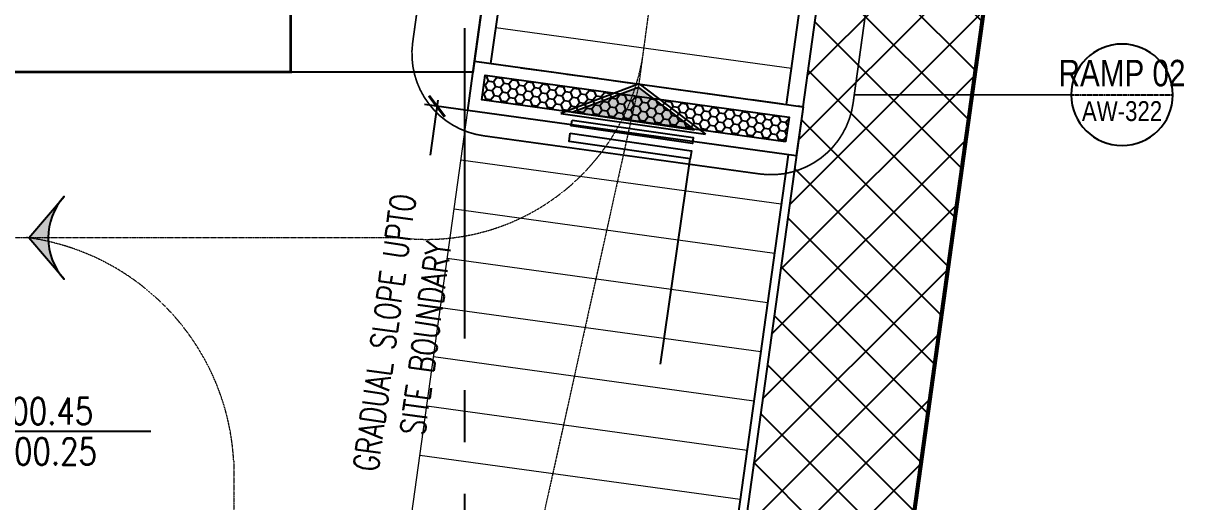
# Model space of a CAD drawing. Header units: millimetres. Extents: x -2076597 to 16308595, y -4402071 to 17875273.
# Drawn here: x -2029273 to -2015240, y -4127682 to -4121903 of the extents above; entities that cross this region are included whole.
import ezdxf
from ezdxf.enums import TextEntityAlignment as Align
from ezdxf.lldxf.tags import DXFTag

# ---------------------------------------------------------------- set-up
doc = ezdxf.new("R2010")
doc.units = ezdxf.units.MM
for name, pattern in [('CENTER', [50.800000000000004, 31.75, -6.35, 6.35, -6.35]), ('CENTER2', [1.125, 0.75, -0.125, 0.125, -0.125]), ('DASHDOT', [1, 0.5, -0.25, 0, -0.25]), ('DASHED', [19.049999999999997, 12.7, -6.35]), ('DASHED2', [0.375, 0.25, -0.125]), ('Demolished', [4.799999999999998, 3.199999999999999, -1.599999999999999])]:
    doc.linetypes.add(name, pattern=pattern)
for name, color, linetype, lineweight in [('A- LIGHT LINE', 8, 'Continuous', 9), ('A-DETL-DEMO', 6, 'Demolished', 9), ('A-DETL-GENF', 92, 'Continuous', 9), ('A-FOR AREAS', 21, 'Continuous', 25), ('PHE-SWD', 11, 'Continuous', 25)]:
    doc.layers.add(name, color=color, linetype=linetype, lineweight=lineweight)
for name, color, linetype in [('A- STAIRSCASE', 1, 'Continuous'), ('A-ARROW', 8, 'Continuous'), ('A-DIMS', 4, 'Continuous'), ('A-DRIVEWAY', 1, 'Continuous'), ('A-HATCH', 252, 'Continuous'), ('A-HIDDEN', 8, 'DASHED2'), ('A-LVL', 4, 'Continuous'), ('A-PARAPET WALL', 4, 'Continuous'), ('a-ref', 5, 'Continuous'), ('A-REFS', 3, 'DASHED'), ('A-SETBACK', 3, 'Continuous'), ('A-SITE BOUNDARY', 7, 'CENTER'), ('A-SLAB SINING', 252, 'Continuous'), ('A-TEXT', 4, 'Continuous'), ('LA-KERB', 42, 'Continuous'), ('S-GRID', 252, 'CENTER2')]:
    doc.layers.add(name, color=color, linetype=linetype)
doc.styles.add('ARIAL', font='arial.ttf')
doc.styles.add('ROMANS', font='romans.shx', dxfattribs={"width": 0.75})
doc.styles.add('ROMANS-TITLE', font='ROMANS.shx', dxfattribs={"width": 0.8})
tags = doc.linetypes.add('DASHEDX2', pattern=[1.5, 1, -0.5]).pattern_tags.tags
tags[6:7] = [DXFTag(74, 4), DXFTag(75, 0), DXFTag(340, '0'), DXFTag(46, 1.0), DXFTag(50, 0.0), DXFTag(44, 0.0), DXFTag(45, 0.0)]
tags[4:5] = [DXFTag(74, 4), DXFTag(75, 0), DXFTag(340, '0'), DXFTag(46, 1.0), DXFTag(50, 0.0), DXFTag(44, 0.0), DXFTag(45, 0.0)]
doc.dimstyles.new('DIMM-100', dxfattribs={"dimscale": 150, "dimtxt": 2, "dimasz": 1.5, "dimexe": 1, "dimexo": 0, "dimgap": 2, "dimtad": 0, "dimtoh": 1, "dimdec": 0, "dimzin": 0, "dimdsep": 46, "dimtxsty": 'ROMANS', "dimblk": 'ARCHTICK', "dimcen": 1.5, "dimdle": 0.5, "dimclrd": 8, "dimclre": 8, "dimclrt": 256, "dimazin": 0, "dimtfac": 1, "dimtdec": 0, "dimtix": 1, "dimtofl": 0, "dimtmove": 2, "dimatfit": 3, "dimldrblk": 'DOT', "dimfxl": 0, "dimtolj": 1, "dimtzin": 0, "dimarcsym": 0})

# ---------------------------------------------------------------- blocks, each defined once
blk = doc.blocks.new('Family - ___-240295-0_ ground floor')
at = {"layer": 'A-SETBACK', "linetype": 'DASHDOT', "lineweight": -2, "ltscale": 2000, "const_width": 25}
blk.add_lwpolyline([(76479.83439626312, 233662.6982867941), (47865.55767177325, 236124.157571312), (29165.90349804331, 193452.3024638332), (70914.59060184611, 193452.3024638332)], close=True, dxfattribs=at)
at = {"layer": 'A-SITE BOUNDARY', "ltscale": 100, "const_width": 50}
blk.add_lwpolyline([(83289.44024756085, 239099.080375459), (44095.86574142799, 242470.5927428864), (19985.75853242818, 187452.3024638332), (76141.3656168161, 187452.3024638332)], close=True, dxfattribs=at)
blk = doc.blocks.new('COLUMN 1')
at = {"layer": 'S-GRID', "ltscale": 5000}
blk.add_line((712386.1620075204, -1035578.755195804), (712386.1620075204, -974750.2227670439), dxfattribs=at)
blk = doc.blocks.new('LVL-P')
at = {"layer": 'A-LVL', "ltscale": 800}
h = blk.add_hatch(color=56, dxfattribs=at)
h.paths.add_polyline_path([(0, 1.164153e-10), (225, 1.164153e-10, 0.4142135623729436), (0, 225)])
h.paths.add_polyline_path([(0, -225), (7.1e-15, 1.164295e-10), (-225, 1.164153e-10, 0.4142135623732466)])
at = {"layer": 'A-LVL'}
for p, q in [((0, -375), (0, 375)), ((-375, 1.164153e-10), (375, 1.164153e-10))]:
    blk.add_line(p, q, dxfattribs=at)
at = {"layer": 'A-LVL', "ltscale": 800}
for q in [(2777.440243402379, 0), (2777.440243402322, 0)]:
    blk.add_line((0, 0), q, dxfattribs=at)
at = {"layer": 'A-LVL'}
blk.add_circle((0, 0), 225, dxfattribs=at)
at = {"layer": 'A-LVL', "ltscale": 800, "style": 'ROMANS-TITLE', "width": 0.8}
for tag, p in [('FLOOR-LEVEL-FFL', (450, 150.0000000001164)), ('FLOOR-LEVEL-SSL', (450, -449.9999999998835))]:
    blk.add_attdef(tag, p, '', height=300, dxfattribs=at)
blk = doc.blocks.new('arrow')
at = {"layer": 'A-DETL-GENF'}
h = blk.add_hatch(dxfattribs=at)
h.set_pattern_fill('ANGLE', color=252)
h.set_pattern_definition([(0, (0, 0), (0, 6.985), [5.08, -1.905]), (90, (0, 0), (-6.985, 4e-16), [5.08, -1.905])])
edge = h.paths.add_edge_path()
edge.add_arc((554170.0854300878, -996163.893556682), 1499.999999933728, 269.99999999943077, 311.8103148985677, ccw=False)
edge.add_line((554170.0854300729, -997663.8935566156), (554170.0854300745, -998133.9572267468))
edge.add_line((554170.0854300745, -998133.9572267468), (555170.085430098, -997281.9275453341))
edge = h.paths.add_edge_path()
edge.add_arc((554170.0854300571, -996163.8935566836), 1499.999999932013, 228.1896851015746, 270.00000000060476, ccw=False)
edge.add_line((553170.0854300507, -997281.9275453369), (554170.0854300745, -998133.9572267468))
edge.add_line((554170.0854300745, -998133.9572267468), (554170.0854300729, -997663.8935566156))
at = {"layer": 'A-FOR AREAS'}
blk.add_lwpolyline([(554170.0854300745, -998133.9572267468), (553170.0854300745, -997281.9275453669, 0.3819660112500812), (555170.0854300745, -997281.927545364)], format="xyb", close=True, dxfattribs=at)
blk = doc.blocks.new('A$C7C0A302C')
at = {"layer": 'A-ARROW'}
blk.add_hatch(color=256, dxfattribs=at).paths.add_polyline_path([(1488.921023138798, 5366.702879312856), (137.0502473218366, 2916.315039616486), (1488.921023138798, 465.9271999201155)])
at = {"layer": 'A-ARROW', "color": 1}
for p, q in [((-0.0005333228036761, 2916.315039616486, -5.611167506e-07), (1608.921023138799, 5832.630627988314, -5.611167506e-07)), ((1608.921023138799, 5832.630627988314, -5.611167506e-07), (1608.921023138799, -0.0005487581365742, -5.611167506e-07)), ((137.0502473218366, 2916.315039616486, -5.611167506e-07), (1488.921023138798, 5366.702879312856, -5.611167506e-07)), ((1488.921023138798, 5366.702879312856, -5.611167506e-07), (1488.921023138798, 465.9271999201155, -5.611167506e-07)), ((-0.0005333228036761, 2916.315039616486, -5.611167506e-07), (1608.921023138799, -0.0005487581365742, -5.611167506e-07)), ((137.0502473218366, 2916.315039616486, -5.611167506e-07), (1488.921023138798, 465.9271999201155, -5.611167506e-07))]:
    blk.add_line(p, q, dxfattribs=at)
at = {"layer": 'A-ARROW', "color": 1, "elevation": -5.611167506e-07}
for points in [[(1810.746197502129, 5352.624941668882), (1810.746197502129, 468.2962756393827), (2047.937165175564, 468.2962756393827), (2047.937165175564, 5352.624941668882)], [(2337.836992989295, 5352.624941668882), (2337.836992989295, 468.2962756393827), (2667.269014432095, 468.2962756393827), (2667.269014432095, 5352.624941668882)]]:
    blk.add_lwpolyline(points, close=True, dxfattribs=at)
blk = doc.blocks.new('_ArchTick')
at = {"color": 0, "linetype": 'ByBlock', "const_width": 0.15}
blk.add_lwpolyline([(-0.5, -0.5), (0.5, 0.5)], dxfattribs=at)
blk = doc.blocks.new('*D269')
at = {"layer": 'A-DIMS', "color": 8, "lineweight": -2, "transparency": 16777216}
for p, q in [((-2024274.017536641, -4122831.107511052), (-2024366.159293856, -4123496.856697667)), ((-2023912.316642007, -4122956.882960242), (-2024432.883416066, -4122884.834900291)), ((-2025060.545376452, -4128513.984476187), (-2024968.403619237, -4127848.235289573)), ((-2024678.280041439, -4128491.176266142), (-2025198.846815499, -4128419.128206191))]:
    blk.add_line(p, q, dxfattribs=at)
at = {"layer": 'Defpoints', "color": 0, "transparency": 16777216}
for p in [(-2023912.316642007, -4122956.882960242), (-2025050.263156263, -4128439.69264657), (-2024678.280041439, -4128491.176266142)]:
    blk.add_point(p, dxfattribs=at)
at = {"layer": 'A-DIMS', "color": 8, "lineweight": -2, "transparency": 16777216, "xscale": 225, "yscale": 225, "zscale": 225}
for p, rotation in [((-2024284.299756831, -4122905.39934067), 82.12014549853197), ((-2025050.263156263, -4128439.69264657), 262.1201454985319)]:
    blk.add_blockref('_ArchTick', p, dxfattribs=dict(at, rotation=rotation))
at = {"layer": 'A-DIMS', "transparency": 16777216, "insert": (-2024667.281456547, -4125672.545993619), "char_height": 300, "attachment_point": 5, "rotation": 82.12014549853197, "style": 'ROMANS'}
blk.add_mtext('\\A1;GRADUAL SLOPE UPTO \\PSITE BOUNDARY', dxfattribs=at)
blk = doc.blocks.new('_Dot')
at = {"color": 0, "linetype": 'ByBlock', "lineweight": -2}
blk.add_line((-0.5, 0), (-1, 0), dxfattribs=at)
at = {"color": 0, "linetype": 'ByBlock', "const_width": 0.5}
blk.add_lwpolyline([(-0.25, 0, 1), (0.25, 0, 1)], format="xyb", close=True, dxfattribs=at)
blk = doc.blocks.new('REF')
at = {"layer": 'a-ref'}
blk.add_arc((0, 0), 766.25, 0, 180, dxfattribs=at)
at = {"layer": 'A-REFS'}
blk.add_line((-766.25, 0), (766.25, 0), dxfattribs=at)
at = {"layer": 'A-REFS', "color": 10, "linetype": 'Continuous', "style": 'ARIAL', "width": 0.8}
blk.add_attdef('01', text='', height=400, dxfattribs=at).set_placement((0, 327.980721080392), align=Align.MIDDLE_CENTER)
blk.add_attdef('AW-305', text='', height=300, dxfattribs=at).set_placement((0, -245.8287309983643), align=Align.MIDDLE)

msp = doc.modelspace()

# ---------------------------------------------------------------- hatches: boundary and pattern name
at = {"layer": 'A-HATCH'}
h = msp.add_hatch(dxfattribs=at)
h.set_pattern_fill('HONEY', color=256, scale=500, angle=172.1201454984936)
h.set_pattern_definition([(172.1201454984936, (-457861.2970798514, -3703058.547747511), (-100.2853402652049, -40.76273454875262), [62.5, -125]), (292.1201454984936, (-457861.2970798514, -3703058.547747511), (85.44423377954381, -66.4682850224576), [62.49999999999999, -125]), (232.1201454984936, (-457861.2970798514, -3703058.547747511), (-14.84110648566109, -107.2310195712102), [-124.9999999999999, 62.49999999999998])])
h.paths.add_polyline_path([(-2020077.835027112, -4123336.157295283), (-2023743.168542392, -4122828.863741394), (-2023702.039661633, -4122531.696422923), (-2020036.706146353, -4123038.989976805)])
at = {"layer": 'A-SLAB SINING'}
h = msp.add_hatch(dxfattribs=at)
h.set_pattern_fill('ANSI37', color=256, scale=150)
h.set_pattern_definition([(45, (1802100.652506845, 14255482.12741433), (-336.7596045400932, 336.7596045400933), []), (135, (1802100.652506845, 14255482.12741433), (-336.7596045400933, -336.7596045400932), [])])
edge = h.paths.add_edge_path()
edge.add_line((-2020847.861387677, -4093231.099391334), (-2020847.861387677, -4095331.099391341))
edge.add_line((-2020847.861387677, -4095331.099391341), (-2017428.215660621, -4095331.099391341))
edge.add_arc((-2017445.686423994, -4096546.318669312), 1215.344856867759, -7.056241537361018, 89.17633626456018, ccw=False)
edge.add_line((-2016239.546532517, -4096695.615967683), (-2020640.150928952, -4128491.176266141))
edge.add_line((-2020640.150928952, -4128491.176266141), (-2018621.086372708, -4128491.176266141))
edge.add_line((-2018621.086372708, -4128491.176266141), (-2013898.359770136, -4094368.195662204))
edge.add_arc((-2014888.91749984, -4094231.099392802), 1000.000001479053, 352.1201454985321, 449.9999999027232)
edge.add_line((-2014888.917498142, -4093231.099391334), (-2020847.861387677, -4093231.099391334))

# ---------------------------------------------------------------- linework, layer by layer
at = {"layer": 'A- LIGHT LINE'}
for p, q in [((-2023571.532593182, -4121953.454682976), (-2020005.524771522, -4122447.001252063)), ((-2023947.863628947, -4122491.176266134), (-2065630.39338695, -4122491.176266134)), ((-2024678.280041439, -4128491.176266141), (-2023912.316642007, -4122956.882960241)), ((-2023994.574403522, -4123551.217597183), (-2020131.399263392, -4124085.893047042)), ((-2024076.832165039, -4124145.552234132), (-2020213.657024907, -4124680.227683984)), ((-2024159.089926553, -4124739.88687107), (-2020295.914786422, -4125274.562320922)), ((-2024241.347688069, -4125334.221508011), (-2020378.172547938, -4125868.896957863)), ((-2024323.605449584, -4125928.556144964), (-2020460.430309454, -4126463.231594812)), ((-2024405.863211099, -4126522.890781894), (-2020542.688070969, -4127057.566231754)), ((-2024488.120972617, -4127117.225418843), (-2020624.945832485, -4127651.900868692))]:
    msp.add_line(p, q, dxfattribs=at)
at = {"layer": 'A-DETL-DEMO', "color": 1, "ltscale": 1.1}
for p, q in [((-2021845.447607121, -4122637.224693954), (-2021675.912368045, -4121386.544552721)), ((-2021846.515306062, -4122637.076921102), (-2023067.185157922, -4128158.537720144)), ((-2061216.839451227, -4124488.010752842), (-2024747.12144668, -4124491.230888803)), ((-2026735.086352674, -4127191.520127464), (-2026735.086352675, -4129776.147881221))]:
    msp.add_line(p, q, dxfattribs=at)
for centre, radius, start, end in [((-2024410.665933722, -4121865.62710207), 2647.073394727982, 262.6976832200926, 350.3788998722142), ((-2029612.882152452, -4127348.008271541), 2882.047398023469, 3.112551662899877, 82.4672953535938)]:
    msp.add_arc(centre, radius, start, end, dxfattribs=at)
at = {"layer": 'A-DRIVEWAY'}
for points in [[(-2019867.827967628, -4122910.933400743), (-2020640.150928952, -4128491.176266141)], [(-2020049.141501876, -4123491.558410093), (-2020741.104156764, -4128491.176266141), (-2020640.150928952, -4128491.176266141)]]:
    msp.add_lwpolyline(points, dxfattribs=at)
at = {"layer": 'A-HIDDEN', "color": 1, "linetype": 'DASHED2', "ltscale": 5000, "const_width": 30}
msp.add_lwpolyline([(-2014886.788859684, -4086921.574878048), (-2016078.373818994, -4095531.099391334), (-2019914.59647586, -4095531.099391352), (-2019956.117403434, -4095831.099354573), (-2021447.861383625, -4095831.099354446), (-2021447.861387265, -4104431.099357173), (-2021146.384140851, -4104431.099357173), (-2023423.114850328, -4120881.096229233), (-2025647.861383627, -4120881.096229233), (-2025647.861383627, -4121131.096229233), (-2026047.861383627, -4121131.096229233), (-2026047.861383627, -4122491.099351443), (-2033947.861383627, -4122491.099351693), (-2033947.861383627, -4121131.096229233), (-2063548.080452505, -4121131.096264951), (-2063548.080452505, -4118445.136093292, -0.1036221327338556), (-2063295.825615919, -4117241.019612215), (-2053559.460542357, -4094649.310023978), (-2057085.73350973, -4093104.027194213), (-2052386.733622573, -4082381.09935442)], format="xyb", dxfattribs=at)
at = {"layer": 'A-PARAPET WALL'}
for p, q in [((-2023830.05888049, -4122362.548323303), (-2020116.502930402, -4095531.099391352)), ((-2023631.947334848, -4122389.967577174), (-2019914.596474777, -4095531.099391352)), ((-2020065.939513272, -4122883.514146872), (-2016437.657932382, -4096668.195660543)), ((-2019867.827967628, -4122910.933400743), (-2016239.546532517, -4096695.615967683))]:
    msp.add_line(p, q, dxfattribs=at)
at = {"layer": 'A-PARAPET WALL', "linetype": 'DASHED2', "ltscale": 1500}
msp.add_line((-2023830.05888049, -4122362.548323303), (-2019867.827967628, -4122910.933400743), dxfattribs=at)
at = {"layer": 'a-ref', "linetype": 'DASHDOT', "ltscale": 1000, "const_width": 20}
msp.add_lwpolyline([(-2019916.910799731, -4094764.372585673), (-2016522.070737811, -4094764.372585673, -0.4550932968383929), (-2015531.513009565, -4095901.468854815), (-2019263.974483815, -4122869.51530518, -0.4142135623725607), (-2020391.628481246, -4123722.976764224), (-2023722.661203667, -4123261.951473702, -0.4142135618768726), (-2024576.122661031, -4122134.2974765), (-2020907.468527994, -4095627.276316654, -0.3744823128505713)], format="xyb", close=True, dxfattribs=at)
msp.add_lwpolyline([(-2019249.837608755, -4122767.372548625), (-2016632.847489217, -4122767.372548625)], dxfattribs=at)
at = {"layer": 'a-ref'}
msp.add_arc((-2016019.847489217, -4122767.372548625), 613, 180, 0, dxfattribs=at)
at = {"layer": 'A-TEXT', "color": 1}
msp.add_line((-2021587.658942265, -4126020.645806193), (-2021228.430081279, -4123541.051353361), dxfattribs=at)
at = {"layer": 'LA-KERB'}
msp.add_line((-2018621.086372708, -4128491.176266141), (-2013898.359769904, -4094368.195660524), dxfattribs=at)
at = {"layer": 'PHE-SWD'}
for points in [[(-2019949.815808253, -4123505.305394892), (-2023912.316642007, -4122956.882960241), (-2023830.058880492, -4122362.548323303), (-2019867.558046739, -4122910.970757954)], [(-2020077.835027112, -4123336.157295283), (-2023743.168542392, -4122828.863741394), (-2023702.039661633, -4122531.696422923), (-2020036.706146353, -4123038.989976805)]]:
    msp.add_lwpolyline(points, close=True, dxfattribs=at)

# ---------------------------------------------------------------- block references
at = {"layer": 'A- STAIRSCASE', "linetype": 'DASHEDX2', "ltscale": 500}
msp.add_blockref('COLUMN 1', (-2736334.025636468, -3095756.963224974), dxfattribs=at)
at = {"layer": 'A-DETL-GENF', "color": 8}
msp.add_blockref('Family - ___-240295-0_ ground floor', (-2094762.451989525, -4315943.478729971), dxfattribs=at)
at = {"layer": 'A-DRIVEWAY', "xscale": -0.3023999999999996, "yscale": 0.3024, "zscale": 0.3024, "rotation": 81.75668137366007}
msp.add_blockref('A$C7C0A302C', (-2020972.63491191, -4122763.106767084, 1.696817054e-07), dxfattribs=at)
at = {"layer": 'A-FOR AREAS', "xscale": 0.5, "yscale": 0.5, "zscale": 0.5, "rotation": 270}
msp.add_blockref('arrow', (-1530140.112658542, -3847409.628743973), dxfattribs=at)
at = {"layer": 'A-LVL'}
ref = msp.add_blockref('LVL-P', (-2031331.47897089, -4126828.818605572), dxfattribs=dict(at, xscale=1.294620453310536, yscale=1.294620453310536, zscale=1.294620453310536))
ref.add_attrib('FLOOR-LEVEL-FFL', 'F.F.L+100.45', (-2030748.899766902, -4126749.444068652), dxfattribs={"ltscale": 800, "height": 323.6551133276341, "style": 'ROMANS-TITLE', "width": 0.8})
ref.add_attrib('FLOOR-LEVEL-SSL', 'S.S.L+100.25', (-2030748.899766902, -4127235.969865981), dxfattribs={"ltscale": 800, "height": 323.6551133276341, "style": 'ROMANS-TITLE', "width": 0.8})
at = {"layer": 'A-REFS', "xscale": 0.8, "yscale": 0.8, "zscale": 0.8}
msp.add_blockref('REF', (-2016019.847489217, -4122767.372548625), dxfattribs=at).add_auto_attribs({'01': 'RAMP 02', 'AW-305': 'AW-322'})

# ---------------------------------------------------------------- dimensions: what is measured, and where the dimension line sits
at = {"layer": 'A-DIMS'}
dim = msp.add_aligned_dim(p1=(-2023912.316642007, -4122956.882960241), p2=(-2024678.280041439, -4128491.176266141), distance=-375.52896133083846, text='GRADUAL SLOPE UPTO \\PSITE BOUNDARY', dimstyle='DIMM-100', dxfattribs=at)
dim.commit()
dim.dimension.update_dxf_attribs({"geometry": '*D269', "text_midpoint": (-2024667.281456547, -4125672.545993619)})

doc.saveas('drawing.dxf')
